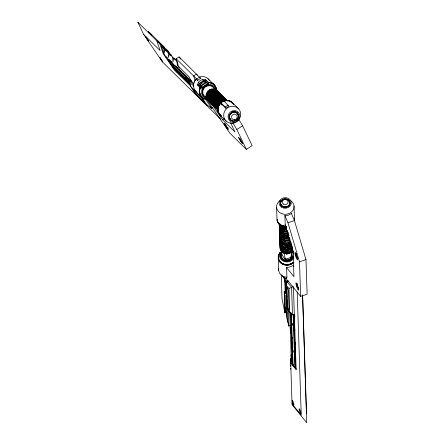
<?xml version="1.0" encoding="UTF-8"?>
<svg xmlns="http://www.w3.org/2000/svg" width="445" height="445" viewBox="0 0 445 445"><rect width="100%" height="100%" fill="white"/><g stroke="black" fill="none" stroke-linecap="round" stroke-linejoin="round"><path stroke-width="0.67" d="M202.097 87.804L202.163 87.226L201.073 86.152L200.472 84.728A2.787 0.89 -31.2 0 1 202.247 82.803A2.787 0.89 -31.2 0 1 204.984 81.83L208.104 83.944L202.097 87.804L199.265 85.017A3.582 1.146 -31.2 0 1 201.429 82.264A3.582 1.146 -31.2 0 1 205.273 81.157L208.104 83.944M289.745 202.547C290.696 208.877 279.388 208.661 280.712 202.319C281.629 197.647 289.678 198.064 289.762 202.948L289.484 201.535M281.813 252.343L281.902 254.974L284.811 258.806L286.841 260.364L290.986 258.99L291.33 254.045A10.958 0.873 -83.7 0 0 291.264 251.992L291.214 251.709M291.814 251.692L290.986 258.99M189.776 83.059L173.227 66.783L173.316 65.899M296.22 253.272L295.864 253.389L295.847 254.329M297.21 283.56L296.859 283.676L296.843 284.611M229.948 118.771L230.849 119.833C226.249 116.101 233.063 108.841 237.085 113.175L235.967 112.34M230.143 118.96C227.834 115.327 232.385 110.482 236.162 112.529M230.66 119.644C234.687 123.983 241.49 116.724 236.89 112.986M285.885 253.539L286.641 254.117L290.78 252.743L290.986 251.431M216.465 89.834A8.767 8.277 -45.5 0 0 210.118 82.564L208.388 82.447L208.894 83.087C207.281 85.818 203.977 87.693 200.884 88.232L197.636 84.895C197.836 81.107 202.18 78.654 205.646 79.75L208.31 82.475L210.19 82.636A8.767 8.277 -45.5 0 1 216.554 90.457M295.864 253.389L296.209 256.248A13.984 12.193 -1.9 0 0 296.492 256.921L297.866 258.729L297.805 258.395M296.859 283.676L297.199 286.53A13.984 12.193 -1.9 0 0 297.488 287.209L298.862 289.016M292.382 250.63A6.258 5.457 -1.9 0 1 284.082 253.377L280.878 251.987C280.723 254.824 281.368 258.69 284.299 259.963A6.258 5.457 -1.9 0 0 292.599 257.21L293.11 253.567L292.682 250.073M163.816 48.494L167.253 51.114L164.984 49.645L164.166 53.094L163.816 48.494L161.463 46.18L164.149 54.262L166.013 56.982L181.098 71.823M168.21 52.822L171.653 55.436L169.384 53.973L168.566 57.416L168.21 52.822L164.984 49.645M172.61 57.144L176.048 59.764L173.778 58.295L172.96 61.744L172.61 57.144L169.384 53.973M177.905 63.769L177.36 66.066L177.004 61.471L173.778 58.295M280.678 203.76L280.667 203.359C281.262 207.954 288.794 208.054 289.701 203.582L289.717 203.988M197.636 84.895L200.15 87.365L199.488 89.017A8.767 8.277 -45.5 0 0 205.045 98.935M200.884 88.232L200.378 87.593L199.722 89.245A8.767 8.277 -45.5 0 0 207.459 99.452M200.445 87.659L199.788 89.312A8.767 8.277 -45.5 0 0 208.082 99.508M200.15 88.811L200.378 87.593M293.088 265.509L290.112 266.905L286.608 267.656L286.919 277.185L286.074 278.475L284.967 278.186A6.097 5.318 -1.9 0 1 282.002 275.65M280.111 252.476L279.009 253.889A8.767 7.643 -1.9 0 0 282.074 263.39A8.767 7.643 -1.9 0 0 293.344 262.216M279.966 252.554L279.015 254.028A8.767 7.643 -1.9 0 0 282.08 263.529A8.767 7.643 -1.9 0 0 293.35 262.355M279.032 254.512L279.671 253.622M199.316 77.235L199.733 76.968A8.767 8.277 -45.5 0 1 209.339 80.328M202.987 87.76L202.453 88.494A7.493 7.076 -45.5 0 0 206.942 98.885M197.858 85.256L199.299 83.421L203.304 80.851L205.868 80.111L208.894 83.087M199.85 77.586L200.773 78.492L199.015 79.26L197.602 80.523L196.223 79.165L195.055 80.656A6.097 5.757 -45.5 0 0 194.471 82.125M196.223 79.165L195.928 79.41A8.767 8.277 -45.5 0 0 196.84 92.126M221.332 103.869L225.754 108.218L228.925 106.183L223.657 100.748L220.759 102.611L221.883 105.064M291.386 213.478L288.421 215.191L284.906 215.625L285.206 224.842M285.117 253.4L284.383 254.273A10.958 3.91 45.2 0 0 284.45 256.32L285.696 259.157L286.841 260.364M166.013 56.982L166.369 56.754L167.342 57.711M189.798 82.909L171.303 64.714L167.581 59.274L167.937 59.046L181.566 72.452M193.619 84.439L180.342 71.384L179.352 69.32L176.187 58.762L179.085 56.904L200.94 78.693M171.303 64.714L171.659 64.486M190.004 84.75L174.735 69.731L172.877 67.011L173.227 66.783M212.821 107.651L211.709 108.369C202.253 101.688 192.173 93.055 189.003 81.507L190.121 80.79M191.739 80.951L191.4 81.168L188.825 76.551L178.467 66.361M176.187 58.762L196.746 78.993L199.649 77.13M201.045 85.434L205.729 82.425M201.073 86.152L206.447 82.703M202.163 87.226L207.537 83.777M202.163 87.543L207.854 83.894M220.759 102.611L225.181 106.961L228.079 105.098M210.963 102.817L222.578 119.794L224.319 118.676M225.12 123.877L225.832 125.879A13.984 13.205 -45.5 0 0 226.238 126.552L227.673 128.093L228.218 128.015M242.636 125.796L252.159 145.637L246.363 149.359L236.84 129.523L242.636 125.796L238.87 119.577M290.162 325.662L289 288.493L292.827 286.886M284.845 215.48L287.954 222.767L294.434 220.62L305.982 259.613L307.117 294.24L300.636 296.387L287.309 279.983L287.375 282.047M280.99 255.28L282.291 254.846M291.419 251.82L292.721 251.392M288.994 252.999L286.63 253.778L286.641 254.117M295.892 254.089L296.242 253.973M283.17 259.352L285.134 258.701M291.024 256.748L292.988 256.098M285.696 259.157L291.18 257.344M286.83 260.025L290.974 258.656M300.636 296.387L299.502 261.76L305.982 259.613M285.206 281.768L285.579 293.083L285.201 293.205L284.828 281.896L285.206 281.768L284.26 277.14M286.997 282.981L286.953 281.602L288.822 280.979M285.006 311.133L285.273 312.434L286.474 312.04M281.251 274.804L282.041 298.856L284.906 312.857L286.141 312.446M290.802 312.807L292.482 314.876L294.356 314.259M286.469 286.964L286.797 296.949L285.796 295.002L286.502 316.595L288.816 326.107L290.112 325.679M291.314 359.677L291.386 363.209L292.298 364.333L293.422 364.255M291.358 313.269L293.066 365.273L293.461 365.145M293.066 365.273L294.879 367.514L295.28 367.381L293.555 314.682M293.878 314.37L295.647 368.46L296.047 368.327M207.865 84.628L208.744 84.455A7.493 7.076 -45.5 0 1 215.814 89.406M286.919 277.185L285.918 277.163A8.767 7.643 -1.9 0 1 278.748 268.402M208.16 82.219L209.89 82.342A8.767 8.277 -45.5 0 1 215.947 87.977M289 288.493L286.291 285.156L287.075 309.097L287.854 309.18M206.269 97.505L204.544 96.103L206.124 97.655M293.427 286.686L296.136 369.717L290.646 362.953L290.557 358.748L291.748 359.299M228.079 128.466L226.716 127.175M242.269 142.422L241.568 141.838M220.481 119.026L162.497 61.989L143.551 34.293L137.883 22.25L159.916 43.922L167.815 50.53L171.303 55.625M161.463 46.18L168.099 51.726L169.211 53.361M288.132 200.267L289.495 201.935M207.976 78.648L213.722 84.3M232.429 102.7L238.175 108.352M215.046 89.356L215.836 90.135M237.791 114.048L238.209 116.034M236.206 120.2L235.138 120.712M232.846 120.856L231.773 120.478M179.352 69.32L193.864 83.593M143.551 34.293L160.089 50.563L156.89 40.94L164.789 47.548L148.246 31.278L149.409 32.974M169.289 59.624L172.209 62.495M175.614 65.849L177.561 67.762M184.508 75.172L190.343 80.918M182.539 73.408L190.327 81.068M167.581 59.274L189.97 81.296M185.487 77.869L186.461 78.826M189.003 81.507L193.903 86.324M172.148 64.964L173.122 65.927M184.797 77.413L188.691 81.24M172.877 67.011L190.393 84.244M190.616 85.963L174.362 69.971L163.12 53.545L159.916 43.922M220.447 115.5L226.194 121.151M190.332 86.202L201.819 97.499L207.37 105.604M210.24 106.922L211.709 108.369L205.267 98.951M222.578 119.794L235.021 132.037L230.577 122.77M246.363 149.359L229.748 133.022L206.369 98.846M241.246 141.465L241.902 142.166M241.579 141.799L240.767 140.843A13.984 13.205 -45.5 0 1 240.361 140.169L239.844 138.99M293.138 265.57L293.995 266.622M286.23 267.189L293.939 276.679L293.088 250.735L285.134 224.669M286.953 281.602L291.581 287.298L292.482 314.876M287.075 309.097L289.784 312.434M295.647 368.46L296.253 369.205M291.981 403.749L301.237 415.141L297.204 291.864M223.657 100.748L224.48 101.805M241.262 141.41L241.101 141.171A13.984 13.205 -45.5 0 1 240.695 140.503L239.983 138.495M226.711 127.092L226.572 126.881A13.984 13.205 -45.5 0 1 226.166 126.213L225.454 124.205M197.313 75.177L196.557 74.087L193.658 75.95L195.043 80.567M179.085 56.904L180.67 59.179M137.883 22.25L138.662 23.39M151.712 35.405L150.432 33.742L150.488 34.02M297.099 257.26L296.47 256.22A13.984 12.193 -1.9 0 1 296.186 255.547L295.88 254.401M298.089 287.542L297.466 286.508A13.984 12.193 -1.9 0 1 297.177 285.829L296.871 284.683M233.069 123.298L236.84 129.523M205.646 79.75L205.868 80.111M202.531 79.572L203.304 80.851M198.526 82.141L199.299 83.421M200.15 87.365L199.727 89.067A8.516 8.038 -45.5 0 0 199.471 90.685M196.746 78.993L197.73 80.756M284.828 291.625L285.579 293.083M286.168 294.879L286.925 296.337M285.201 293.205L284.199 291.264L284.906 312.857M225.181 106.961L225.743 108.185M291.325 213.333L294.434 220.62M287.954 222.767L299.502 261.76M284.778 277.585L286.424 285.634M283.871 277.196L284.828 281.896M285 307.05L286.869 316.178M302.611 294.974L306.488 413.405M302.561 295.029L306.744 422.75L292.065 404.677L290.858 367.798M294.05 205.89L294.445 217.866A8.767 7.643 -1.9 0 1 294.362 219.858M294.774 315.049L294.818 316.428M294.306 315.433L294.373 317.513M294.751 328.799L294.818 330.88M295.207 342.667L295.257 344.558M295.647 356.345L295.714 358.425M293.133 314.12L294.879 367.514M289.35 204.578L289.367 204.984M290.769 252.41L290.78 252.743M288.927 200.623L288.939 201.023M288.716 205.462L288.733 205.868M292.098 323.537L292.143 324.922M292.554 337.405L292.599 338.79M292.982 350.582L293.027 351.967M292.081 323.343L292.154 325.423M292.537 337.21L292.582 338.601M292.966 350.387L293.038 352.468M287.843 206.174L287.859 206.58M291.013 312.885L292.693 364.199M287.108 199.321L287.12 199.722M290.591 312.323L292.298 364.333M286.791 206.669L286.803 207.07M290.363 330.635L290.251 327.275L290.429 333.683L290.19 325.512M290.407 331.981L291.33 361.184L291.152 354.771L291.252 357.836M285.629 206.908L285.646 207.314M290.557 358.748L290.813 366.43M288.299 310.271L288.816 326.107M284.444 206.881L284.455 207.281M283.621 199.232L283.632 199.638M286.18 278.181L286.402 284.956M286.908 300.342L287.62 322.058M283.304 206.58L283.315 206.986M286.285 298.311L286.352 300.375M286.736 312.056L286.803 314.114M282.569 199.727L282.581 200.128M282.297 206.035L282.308 206.441M281.696 200.439L281.707 200.845M284.6 291.825L285.273 312.434M281.485 205.284L281.501 205.685M281.062 201.324L280.723 202.72L280.712 202.319M280.929 204.366L280.945 204.772M276.601 207.448L276.996 219.43A8.767 7.643 -1.9 0 0 285.968 226.288M278.27 258.417L278.665 270.393M290.769 365.067L290.802 366.869M290.83 368.071L290.852 369.272M221.449 116.184A8.767 8.277 -45.5 0 1 217.683 108.23A8.767 8.277 -45.5 0 1 223.357 100.92M223.885 100.726A8.767 8.277 -45.5 0 1 233.492 104.086M221.515 116.251A8.767 8.277 -45.5 0 1 220.147 103.234A8.767 8.277 -45.5 0 1 233.263 103.696M221.293 116.178A8.767 8.277 -45.5 0 1 221.666 102.322M222.622 101.705A8.767 8.277 -45.5 0 1 233.792 104.375M232.974 103.652A8.516 8.038 -45.5 0 1 233.581 104.514M220.62 115.316A8.516 8.038 -45.5 0 1 219.296 113.686M219.04 113.225A8.516 8.038 -45.5 0 1 218.456 111.745M218.239 110.699A8.516 8.038 -45.5 0 1 218.228 108.536M219.246 105.421A8.516 8.038 -45.5 0 1 220.553 103.624M224.247 101.249A8.516 8.038 -45.5 0 1 225.309 100.971M230.532 101.677A8.516 8.038 -45.5 0 1 231.862 102.539M220.392 115.088A8.516 8.038 -45.5 0 1 219.352 113.898M219.062 113.458A8.516 8.038 -45.5 0 1 218.384 112.023M218.228 111.517A8.516 8.038 -45.5 0 1 222.5 101.688A8.516 8.038 -45.5 0 1 232.746 103.424M215.107 86.341A8.516 8.038 -45.5 0 1 215.786 87.776M216.07 88.8A8.516 8.038 -45.5 0 1 216.22 89.868M207.476 99.213A8.516 8.038 -45.5 0 1 205.868 99.046M202.147 97.144A8.516 8.038 -45.5 0 1 201.107 95.953M200.823 95.514A8.516 8.038 -45.5 0 1 200.139 94.079M199.983 93.572A8.516 8.038 -45.5 0 1 199.766 92.527M199.749 90.368A8.516 8.038 -45.5 0 1 199.955 89.295M210.057 82.803A8.516 8.038 -45.5 0 1 214.501 85.479M216.081 88.511A8.767 8.277 -45.5 0 1 216.253 90.163M207.782 99.213A8.767 8.277 -45.5 0 1 205.579 99.063M215.135 86.575A8.516 8.038 -45.5 0 1 215.714 88.054M202.731 97.577A8.516 8.038 -45.5 0 1 199.455 91.225M209.829 82.581A8.516 8.038 -45.5 0 1 212.732 83.821M213.55 84.483A8.516 8.038 -45.5 0 1 214.59 85.674M218.339 106.628A7.493 7.076 -45.5 0 1 220.203 103.246M221.705 101.988A7.493 7.076 -45.5 0 1 223.457 101.154M206.597 97.983A6.692 6.319 -45.5 0 1 204.361 87.22A6.692 6.319 -45.5 0 1 215.057 89.656M199.894 86.052A3.582 1.146 -31.2 0 1 202.058 83.298M205.078 82.041A3.582 1.146 -31.2 0 1 205.584 82.047M217.7 109.887A6.692 6.319 -45.5 0 1 218.061 100.286A6.692 6.319 -45.5 0 1 227.579 100.937M217.8 109.976A6.692 6.319 -45.5 0 1 218.334 100.965A6.692 6.319 -45.5 0 1 227.334 100.592M216.303 108.135A6.692 6.319 -45.5 0 1 215.313 97.583A6.692 6.319 -45.5 0 1 225.626 99.691M215.819 107.657A6.692 6.319 -45.5 0 1 214.829 97.105A6.692 6.319 -45.5 0 1 225.142 99.213M208.911 100.62A6.258 5.907 -45.5 0 1 208.299 99.791M207.565 97.855A6.258 5.907 -45.5 0 1 207.548 95.742M208.26 93.711A6.258 5.907 -45.5 0 1 208.866 92.805M208.905 100.386A6.258 5.907 -45.5 0 1 209.645 93.194A6.258 5.907 -45.5 0 1 216.693 91.347M217.166 91.564A6.258 5.907 -45.5 0 1 218.434 92.449M210.874 102.789A6.692 6.319 -45.5 0 1 209.467 92.655A6.692 6.319 -45.5 0 1 219.708 93.35M207.498 98.796A6.258 5.907 -45.5 0 1 208.861 91.659A6.258 5.907 -45.5 0 1 216.009 90.424M216.454 90.68A6.258 5.907 -45.5 0 1 217.271 91.308M209.239 101.377A6.692 6.319 -45.5 0 1 208.51 91.303A6.692 6.319 -45.5 0 1 218.551 92.21M211.737 103.234A6.258 5.907 -45.5 0 1 210.919 102.606M209.695 100.954A6.258 5.907 -45.5 0 1 211.458 93.45A6.258 5.907 -45.5 0 1 219.079 93.133M211.425 103.335A6.692 6.319 -45.5 0 1 210.018 93.194A6.692 6.319 -45.5 0 1 220.258 93.895M210.39 102.311A6.692 6.319 -45.5 0 1 208.983 92.176A6.692 6.319 -45.5 0 1 219.224 92.872M214.273 105.91A6.258 5.907 -45.5 0 1 213.583 105.137M213.3 104.709A6.258 5.907 -45.5 0 1 213.7 97.945A6.258 5.907 -45.5 0 1 220.086 95.369M220.592 95.497A6.258 5.907 -45.5 0 1 221.56 95.881M211.915 103.813A6.692 6.319 -45.5 0 1 210.502 93.673A6.692 6.319 -45.5 0 1 220.748 94.373M215.497 106.872A6.258 5.907 -45.5 0 1 216.42 99.474A6.258 5.907 -45.5 0 1 223.757 98.045M215.308 106.928A6.258 5.907 -45.5 0 1 215.258 98.334A6.258 5.907 -45.5 0 1 223.863 97.789M212.137 103.568A6.258 5.907 -45.5 0 1 213.45 95.792A6.258 5.907 -45.5 0 1 221.271 95.297M214.112 105.971A6.692 6.319 -45.5 0 1 212.699 95.836A6.692 6.319 -45.5 0 1 222.945 96.532M216.976 108.797A6.692 6.319 -45.5 0 1 215.569 98.657A6.692 6.319 -45.5 0 1 225.815 99.357M209.228 101.171A6.692 6.319 -45.5 0 1 207.821 91.036A6.692 6.319 -45.5 0 1 218.067 91.731M212.588 104.475A6.692 6.319 -45.5 0 1 211.175 94.334A6.692 6.319 -45.5 0 1 221.421 95.035M214.785 106.633A6.692 6.319 -45.5 0 1 213.372 96.498A6.692 6.319 -45.5 0 1 223.618 97.194M212.076 103.746A6.258 5.907 -45.5 0 1 211.386 102.979M211.102 102.55A6.258 5.907 -45.5 0 1 212.026 95.152A6.258 5.907 -45.5 0 1 219.363 93.723M218.017 109.815A6.692 6.319 -45.5 0 1 216.609 99.674A6.692 6.319 -45.5 0 1 226.85 100.375M216.96 108.313A6.258 5.907 -45.5 0 1 216.348 106.889M216.326 103.741A6.258 5.907 -45.5 0 1 216.926 102.239M219.14 99.869A6.258 5.907 -45.5 0 1 220.603 99.174M217.872 107.996A6.258 5.907 -45.5 0 1 225.398 100.592M217.522 108.58A6.692 6.319 -45.5 0 1 219.808 101.593A6.692 6.319 -45.5 0 1 227.017 100.665M213.622 105.493A6.692 6.319 -45.5 0 1 212.215 95.358A6.692 6.319 -45.5 0 1 222.456 96.053M212.504 104.169A6.258 5.907 -45.5 0 1 211.82 103.401M211.776 96.432A6.258 5.907 -45.5 0 1 212.454 95.575M217.277 93.511A6.258 5.907 -45.5 0 1 218.323 93.634M205.774 97.188A6.258 5.907 -45.5 0 1 204.845 87.326A6.258 5.907 -45.5 0 1 214.49 89.295M217.505 109.086A6.258 5.907 -45.5 0 1 217.455 100.492A6.258 5.907 -45.5 0 1 226.06 99.953M214.273 104.848A6.258 5.907 -45.5 0 1 214.078 103.813M214.073 102.756A6.258 5.907 -45.5 0 1 214.251 101.699M215.808 98.873A6.258 5.907 -45.5 0 1 217.065 97.833M217.694 109.631A6.692 6.319 -45.5 0 1 219.101 101.31A6.692 6.319 -45.5 0 1 227.462 100.781M212.076 102.684A6.258 5.907 -45.5 0 1 211.881 101.655M211.876 100.598A6.258 5.907 -45.5 0 1 212.054 99.541M213.611 96.715A6.258 5.907 -45.5 0 1 214.868 95.669M217.466 109.275A6.692 6.319 -45.5 0 1 216.059 99.135A6.692 6.319 -45.5 0 1 226.299 99.836M213.072 104.953A6.692 6.319 -45.5 0 1 211.664 94.813A6.692 6.319 -45.5 0 1 221.905 95.514M215.269 107.112A6.692 6.319 -45.5 0 1 213.861 96.971A6.692 6.319 -45.5 0 1 224.102 97.672M217.321 108.458A6.258 5.907 -45.5 0 1 218.684 101.321A6.258 5.907 -45.5 0 1 225.832 100.086M217.383 107.907A6.258 5.907 -45.5 0 1 217.193 106.872M217.188 105.815A6.258 5.907 -45.5 0 1 217.366 104.764M218.923 101.938A6.258 5.907 -45.5 0 1 221.638 100.192M218.022 110.021A6.692 6.319 -45.5 0 1 217.299 99.947A6.692 6.319 -45.5 0 1 227.339 100.854M217.844 107.456A6.692 6.319 -45.5 0 1 225.993 100.659M212.671 93.511A6.258 5.907 -45.5 0 1 213.633 92.999M214.134 92.81A6.258 5.907 -45.5 0 1 215.18 92.56M209.578 94.268A6.258 5.907 -45.5 0 1 210.257 93.417M211.514 92.371A6.258 5.907 -45.5 0 1 212.977 91.67M214.551 91.364A6.258 5.907 -45.5 0 1 215.608 91.386M209.317 90.207A6.258 5.907 -45.5 0 1 210.78 89.506M218.54 106.238A6.692 6.319 -45.5 0 1 223.112 101.349M213.973 98.59A6.258 5.907 -45.5 0 1 215.458 97.004M217.883 95.842A6.258 5.907 -45.5 0 1 218.94 95.686M219.001 104.28A6.258 5.907 -45.5 0 1 219.608 103.374M215.291 102.723A6.258 5.907 -45.5 0 1 215.647 101.699M219.563 98.15A6.258 5.907 -45.5 0 1 220.609 97.9M233.747 111.562A4.895 4.622 -45.5 0 1 238.531 116.012M238.375 117.258A4.895 4.622 -45.5 0 1 235.032 120.829M232.568 120.984A4.895 4.622 -45.5 0 1 229.169 115.377M231.372 112.346A4.895 4.622 -45.5 0 1 232.513 111.801M200.283 86.018A3.582 1.146 -31.2 0 1 200.573 84.867M204.817 82.141A3.582 1.146 -31.2 0 1 206.291 82.158M293.745 262.461A8.767 7.643 -1.9 0 1 283.343 264.614A8.767 7.643 -1.9 0 1 278.359 256.42M285.963 226.071A8.516 7.426 -1.9 0 1 282.169 225.426M281.674 225.215A8.516 7.426 -1.9 0 1 278.776 222.995M277.736 221.293A8.516 7.426 -1.9 0 1 277.246 219.407M286.558 226.872A8.767 7.643 -1.9 0 1 277.018 220.053M294.468 218.489A8.767 7.643 -1.9 0 1 294.379 220.481M286.491 227.345A7.493 6.536 -1.9 0 1 279.021 223.69M286.53 226.516A8.516 7.426 -1.9 0 1 277.257 219.886M286.552 226.733A8.767 7.643 -1.9 0 1 277.012 219.908M294.462 218.345A8.767 7.643 -1.9 0 1 294.373 220.342M291.909 263.173A8.516 7.426 -1.9 0 1 290.457 263.907M289.94 264.096A8.516 7.426 -1.9 0 1 288.327 264.48M285.011 264.397A8.516 7.426 -1.9 0 1 283.943 264.119M283.432 263.935A8.516 7.426 -1.9 0 1 280.495 262.016M280.038 261.51A8.516 7.426 -1.9 0 1 278.998 259.802M278.77 259.19A8.516 7.426 -1.9 0 1 278.503 257.916M278.587 255.975A8.516 7.426 -1.9 0 1 279.243 254.117M293.439 258.628A7.493 6.536 -1.9 0 1 283.504 261.287A7.493 6.536 -1.9 0 1 280.116 252.771M292.571 251.086A8.767 7.643 -1.9 0 1 293.4 251.764M290.919 200.739A8.767 7.643 -1.9 0 1 291.564 211.992A8.767 7.643 -1.9 0 1 278.648 211.67A8.767 7.643 -1.9 0 1 280.255 200.472M293.55 262.322A8.516 7.426 -1.9 0 1 284.488 264.753A8.516 7.426 -1.9 0 1 278.52 258.395M293.522 256.37A6.692 5.835 -1.9 0 1 284.95 261.037A6.692 5.835 -1.9 0 1 280.845 253.055M292.699 252.448A6.692 5.835 -1.9 0 1 293.199 253.366M291.597 244.494A6.692 5.835 -1.9 0 1 283.137 245.913A6.692 5.835 -1.9 0 1 280.144 238.898M288.405 234.943A6.692 5.835 -1.9 0 1 279.477 228.563M288.254 234.721A6.258 5.457 -1.9 0 1 287.203 234.977M285.028 235.005A6.258 5.457 -1.9 0 1 283.971 234.776M283.471 234.598A6.258 5.457 -1.9 0 1 280.973 232.813M289.573 238.069A6.692 5.835 -1.9 0 1 282.386 237.891A6.692 5.835 -1.9 0 1 279.594 232.129M290.096 238.798A6.692 5.835 -1.9 0 1 282.664 239.037A6.692 5.835 -1.9 0 1 279.627 233.141M284.65 239.488A6.258 5.457 -1.9 0 1 283.621 239.176M281.835 238.114A6.258 5.457 -1.9 0 1 280.361 236.139M289.879 239.516A6.258 5.457 -1.9 0 1 283.165 239.861A6.258 5.457 -1.9 0 1 280.022 234.699M288.188 248.605A6.258 5.457 -1.9 0 1 287.114 248.783M285.479 248.744A6.258 5.457 -1.9 0 1 284.422 248.51M283.921 248.338A6.258 5.457 -1.9 0 1 282.536 247.587M281.424 246.552A6.258 5.457 -1.9 0 1 280.661 245.295M291.998 246.908A6.258 5.457 -1.9 0 1 285.239 249.595A6.258 5.457 -1.9 0 1 280.328 244.806M290.068 245.362A6.258 5.457 -1.9 0 1 285.401 246.33M282.458 245.173A6.258 5.457 -1.9 0 1 281.679 244.511M291.308 245.534A6.258 5.457 -1.9 0 1 284.644 247.32A6.258 5.457 -1.9 0 1 280.255 242.647M291.642 245.901A6.692 5.835 -1.9 0 1 283.699 247.542A6.692 5.835 -1.9 0 1 279.894 241.285M289.35 237.613A6.258 5.457 -1.9 0 1 279.955 233.486M289.272 235.199A6.258 5.457 -1.9 0 1 279.877 231.072M292.382 247.22A6.692 5.835 -1.9 0 1 284.31 249.89A6.692 5.835 -1.9 0 1 279.966 243.448M292.326 248.9A6.258 5.457 -1.9 0 1 285.056 251.959A6.258 5.457 -1.9 0 1 280.4 246.269M292.727 249.178A6.692 5.835 -1.9 0 1 284.666 252.387A6.692 5.835 -1.9 0 1 280.044 245.868M291.225 243.115A6.258 5.457 -1.9 0 1 284.828 244.967A6.258 5.457 -1.9 0 1 280.25 240.701M291.175 243.86A6.692 5.835 -1.9 0 1 282.853 244.767A6.692 5.835 -1.9 0 1 280.111 237.88M288.215 233.453A6.258 5.457 -1.9 0 1 279.805 228.908M288.371 233.931A6.692 5.835 -1.9 0 1 279.443 227.551M292.343 246.068A6.692 5.835 -1.9 0 1 284.277 248.744A6.692 5.835 -1.9 0 1 279.927 242.303M290.134 239.95A6.692 5.835 -1.9 0 1 282.703 240.189A6.692 5.835 -1.9 0 1 279.666 234.292M292.676 247.776A6.692 5.835 -1.9 0 1 284.622 250.986A6.692 5.835 -1.9 0 1 280 244.461M287.809 237.029A6.258 5.457 -1.9 0 1 286.736 237.213M285.1 237.168A6.258 5.457 -1.9 0 1 284.043 236.935M283.543 236.762A6.258 5.457 -1.9 0 1 282.158 236.017M281.045 234.977A6.258 5.457 -1.9 0 1 280.283 233.725M287.704 230.783A6.692 5.835 -1.9 0 1 279.338 224.236M284.355 230.588A6.258 5.457 -1.9 0 1 283.326 230.271M282.842 230.059A6.258 5.457 -1.9 0 1 281.946 229.525M290.791 241.307A6.258 5.457 -1.9 0 1 284.494 242.736A6.258 5.457 -1.9 0 1 280.183 238.537M290.212 242.364A6.692 5.835 -1.9 0 1 283.031 242.736A6.692 5.835 -1.9 0 1 279.671 237.213M288.471 237.107A6.692 5.835 -1.9 0 1 279.549 230.727M292.754 250.196A6.692 5.835 -1.9 0 1 284.7 253.4A6.692 5.835 -1.9 0 1 280.077 246.88M286.452 227.796A6.692 5.835 -1.9 0 1 279.783 224.536M290.168 240.962A6.692 5.835 -1.9 0 1 282.987 241.329A6.692 5.835 -1.9 0 1 279.627 235.811M288.332 232.785A6.692 5.835 -1.9 0 1 281.301 231.517A6.692 5.835 -1.9 0 1 279.705 225.415M286.48 229.453A6.258 5.457 -1.9 0 1 279.738 225.053M286.524 229.959A6.692 5.835 -1.9 0 1 279.238 224.747M290.001 243.198A6.258 5.457 -1.9 0 1 288.555 243.877M286.964 244.205A6.258 5.457 -1.9 0 1 283.771 243.754M282.386 243.009A6.258 5.457 -1.9 0 1 281.273 241.974M291.136 242.714A6.692 5.835 -1.9 0 1 282.814 243.621A6.692 5.835 -1.9 0 1 280.072 236.734M286.452 228.558A6.258 5.457 -1.9 0 1 284.817 228.519M284.288 228.424A6.258 5.457 -1.9 0 1 283.259 228.113M281.874 227.362A6.258 5.457 -1.9 0 1 280.762 226.327M288.438 236.095A6.692 5.835 -1.9 0 1 279.516 229.715M286.485 228.808A6.692 5.835 -1.9 0 1 279.282 224.102M291.052 249.317A6.258 5.457 -1.9 0 1 290.218 249.94M288.26 250.769A6.258 5.457 -1.9 0 1 285.551 250.908M283.988 250.496A6.258 5.457 -1.9 0 1 282.608 249.751M293.094 256.309A6.258 5.457 -1.9 0 1 285.34 260.737A6.258 5.457 -1.9 0 1 281.034 253.656M286.408 227.295A6.258 5.457 -1.9 0 1 283.215 226.844M287.626 231.439A6.258 5.457 -1.9 0 1 279.81 227.217M287.743 231.928A6.692 5.835 -1.9 0 1 281.068 230.321A6.692 5.835 -1.9 0 1 279.671 224.397M285.251 241.746A6.258 5.457 -1.9 0 1 284.194 241.518M288.182 232.557A6.258 5.457 -1.9 0 1 287.131 232.818M283.398 232.435A6.258 5.457 -1.9 0 1 282.013 231.689M292.365 250.162A6.258 5.457 -1.9 0 1 291.825 250.997M291.497 251.381A6.258 5.457 -1.9 0 1 290.301 252.36M285.1 253.227A6.258 5.457 -1.9 0 1 284.071 252.916M282.28 251.853A6.258 5.457 -1.9 0 1 280.812 249.879M288.989 206.052A4.895 4.272 -1.9 0 1 288.054 206.814M281.229 205.857A4.895 4.272 -1.9 0 1 280.628 204.878M280.344 203.793A4.895 4.272 -1.9 0 1 283.515 199.366M287.259 199.455A4.895 4.272 -1.9 0 1 290.045 204.033M286.992 287.592L287.615 306.566A2.18 0.339 71.7 0 0 288.371 309.069A2.18 0.339 71.7 0 0 289.078 309.998L288.455 291.024A2.18 0.339 71.7 0 0 287.698 288.521A2.18 0.339 71.7 0 0 286.992 287.592M294.996 252.754L295.174 254.484A3.821 0.601 71.7 0 0 297.477 259.886L297.416 258.017A3.821 0.601 71.7 0 0 295.113 252.615L294.996 252.754M295.986 283.037L296.164 284.767A3.821 0.601 71.7 0 0 298.467 290.168L298.406 288.299A3.821 0.601 71.7 0 0 296.103 282.898L295.986 283.037M145.738 36.763L148.519 41.146L145.738 36.763M159.911 57.483L162.698 61.866L159.911 57.483M193.269 89.723L195.516 93.339L204.433 102.083L202.186 98.467L193.269 89.723M224.119 123.187L224.091 123.282A3.821 0.295 57.3 0 0 227.339 128.65L228.235 129.534A3.821 0.295 57.3 0 0 224.986 124.166L224.119 123.187M238.648 137.477L238.615 137.572A3.821 0.295 57.3 0 0 241.869 142.94L242.764 143.824A3.821 0.295 57.3 0 0 239.516 138.456L238.648 137.477M232.234 123.259A8.767 8.277 -45.5 0 0 239.538 110.032A8.767 8.277 -45.5 0 0 224.781 110.961A8.767 8.277 -45.5 0 0 232.234 123.259M234.003 122.425A6.097 5.757 -45.5 0 0 239.082 113.219A6.097 5.757 -45.5 0 0 228.819 113.87A6.097 5.757 -45.5 0 0 234.003 122.425M234.398 119.722A2.893 2.731 -45.5 0 0 236.807 115.355A2.893 2.731 -45.5 0 0 231.94 115.661A2.893 2.731 -45.5 0 0 234.398 119.722M233.998 121.257A4.895 4.622 -45.5 0 0 238.075 113.87A4.895 4.622 -45.5 0 0 229.831 114.387A4.895 4.622 -45.5 0 0 233.998 121.257M299.229 410.023A2.603 0.406 71.7 0 0 300.798 413.7A2.603 0.406 71.7 0 0 299.952 409.951A2.603 0.406 71.7 0 0 299.229 410.023M292.304 401.496A2.603 0.406 71.7 0 0 293.872 405.173A2.603 0.406 71.7 0 0 293.027 401.423A2.603 0.406 71.7 0 0 292.304 401.496M281.318 207.075A6.097 5.318 -1.9 0 0 291.214 203.799A6.097 5.318 -1.9 0 0 283.087 197.981A6.097 5.318 -1.9 0 0 281.318 207.075M283.332 204.044A2.893 2.52 -1.9 0 0 288.026 202.492A2.893 2.52 -1.9 0 0 284.171 199.733A2.893 2.52 -1.9 0 0 283.332 204.044M282.08 206.263A4.895 4.272 -1.9 0 0 290.034 203.632A4.895 4.272 -1.9 0 0 283.504 198.96A4.895 4.272 -1.9 0 0 282.08 206.263"/></g></svg>
